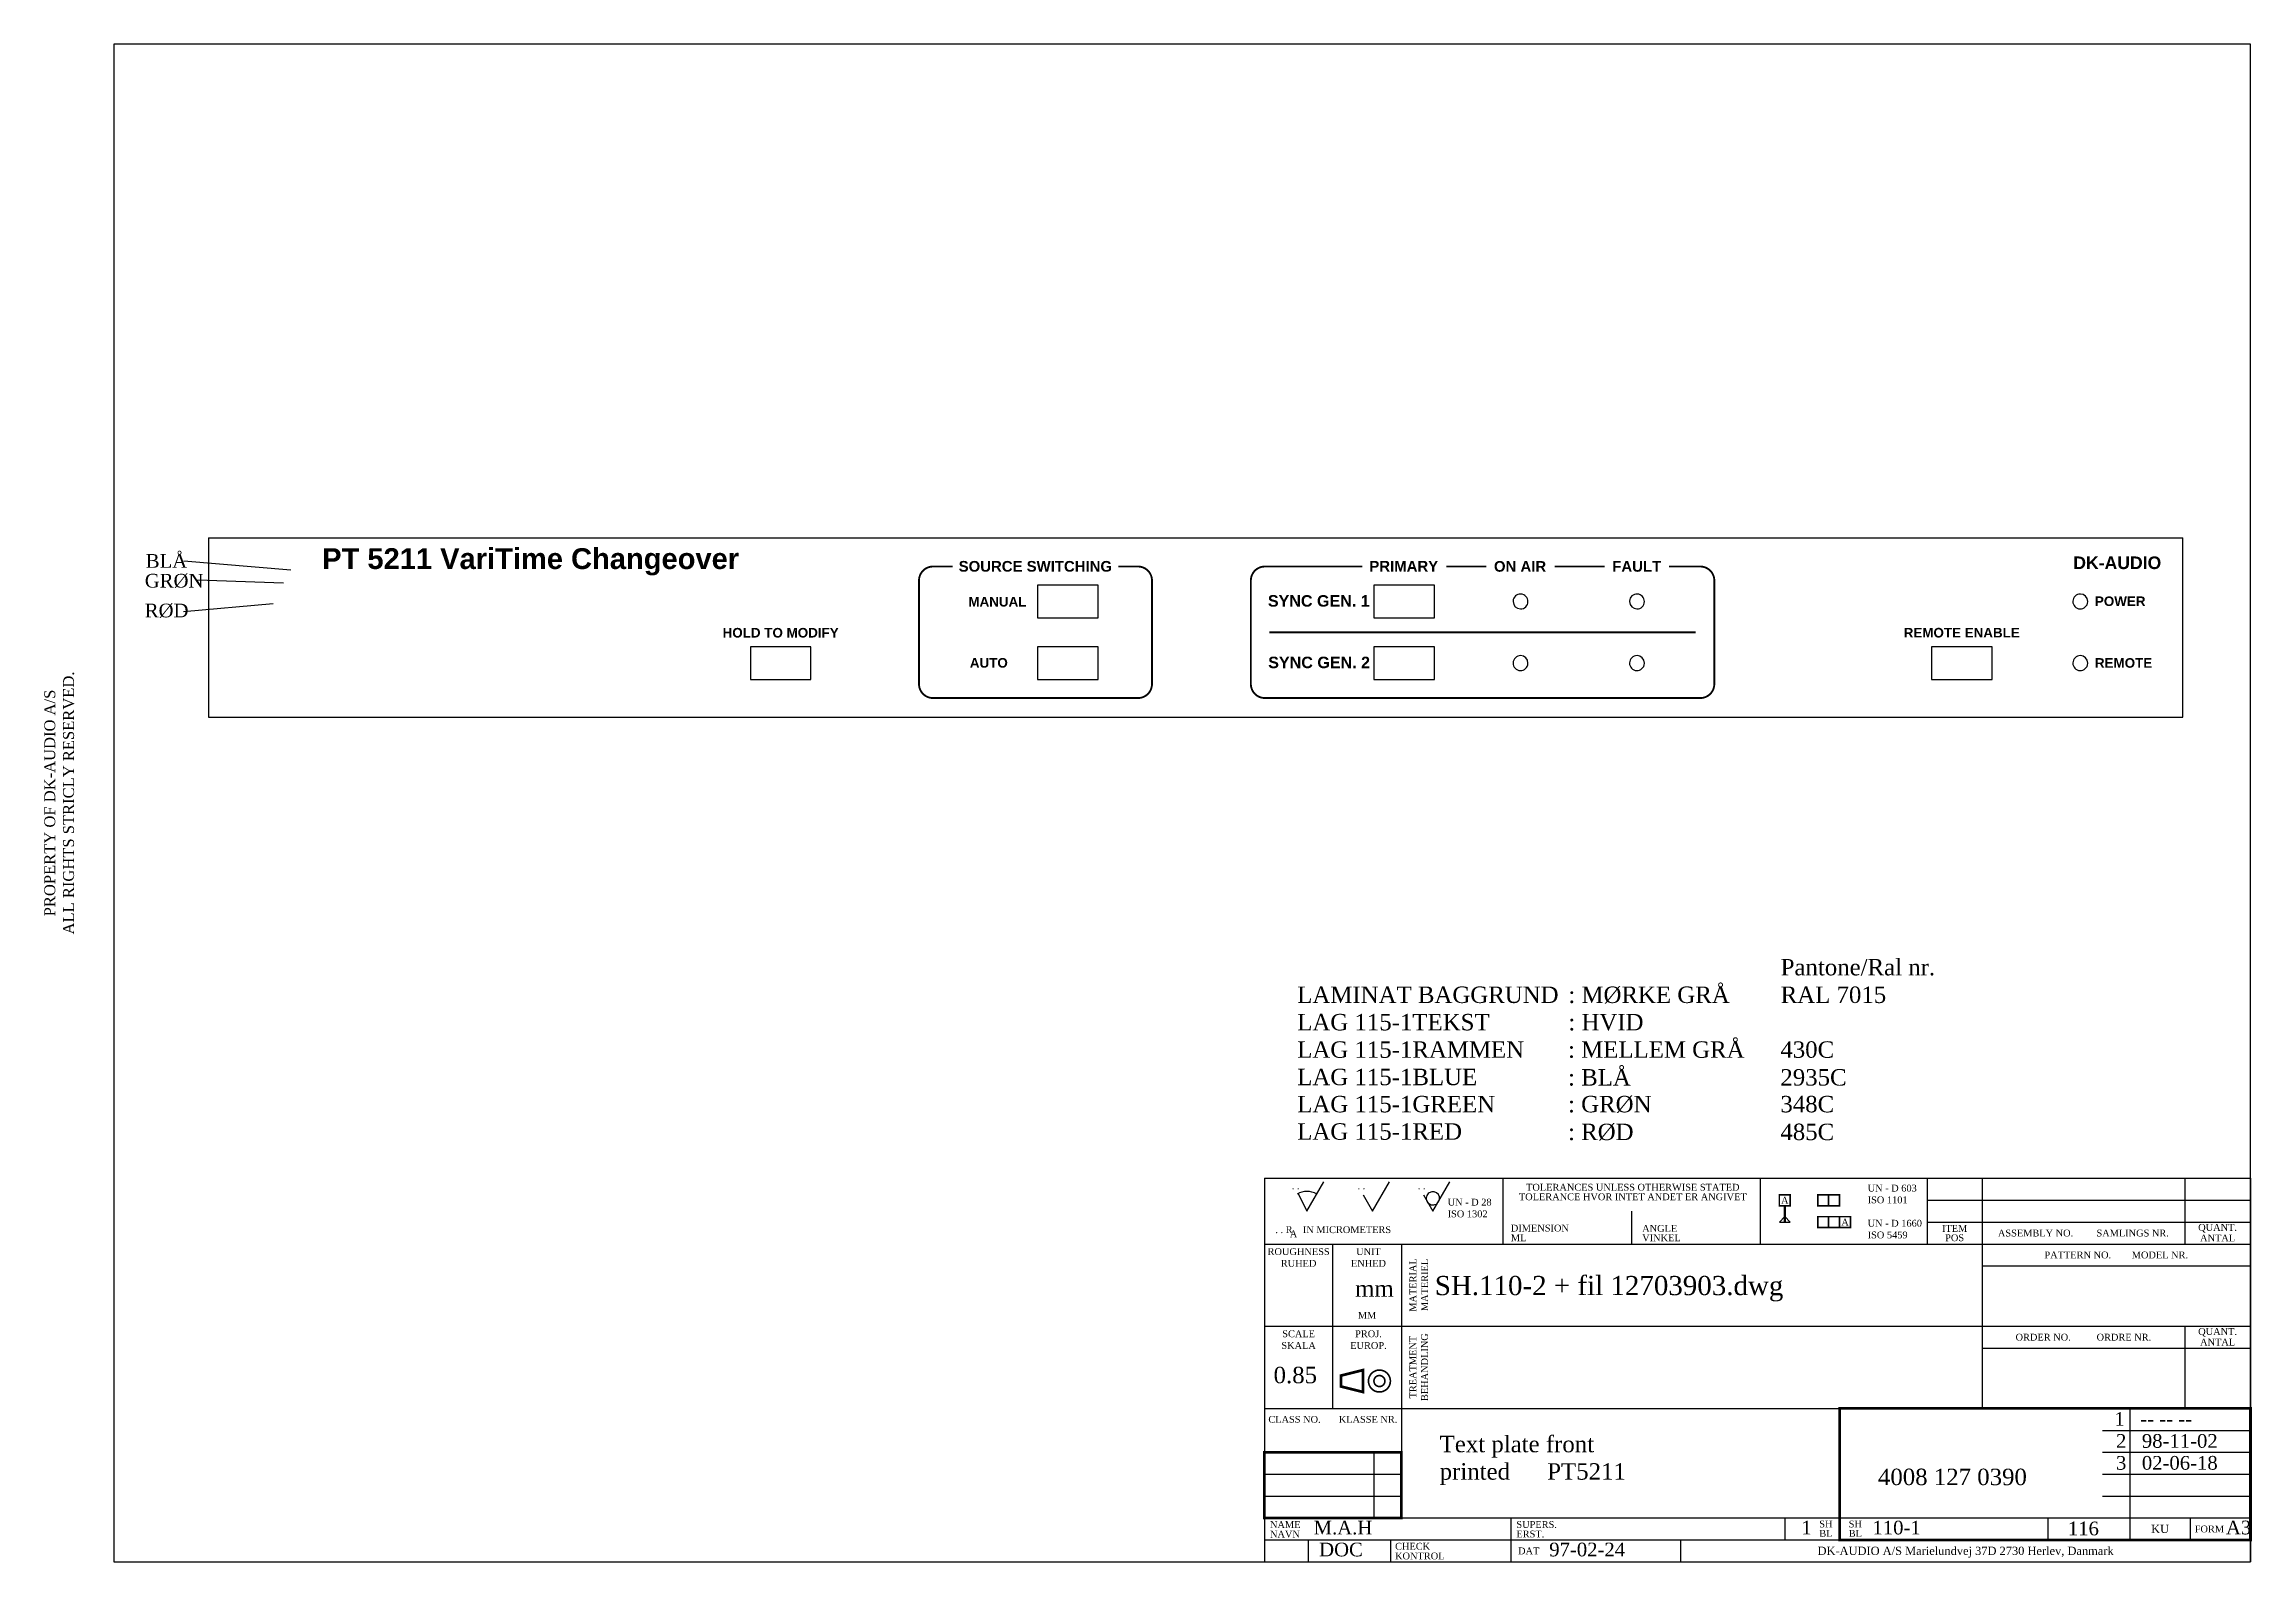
# Model space of a CAD drawing. Extents: x 7 to 410, y 10 to 287.
import ezdxf
from ezdxf.enums import TextEntityAlignment as Align

# ---------------------------------------------------------------- set-up
doc = ezdxf.new("R2010")
doc.units = 0
doc.header["$MEASUREMENT"] = 0
doc.linetypes.add('CENTER', pattern=[2, 1.25, -0.25, 0.25, -0.25])
for name, color, linetype in [('110-1', 10, 'CONTINUOUS'), ('110-1MEK', 3, 'CONTINUOUS'), ('115-1TEKST', 7, 'CONTINUOUS')]:
    doc.layers.add(name, color=color, linetype=linetype)
doc.styles.add('DK-Audio', font='')
doc.styles.get("Standard").update_dxf_attribs({"font": 'TIMES.TTF'})
doc.styles.add('TXT', font='TIMES.TTF')
doc.styles.add('UV', font='TIMES.TTF')
doc.styles.get('DK-Audio').set_extended_font_data('Arial', bold=True)

msp = doc.modelspace()

# ---------------------------------------------------------------- linework, layer by layer
at = {"layer": '110-1'}
for p, q in [((410, 287), (20, 287)), ((20, 287), (20, 10)), ((410, 10), (410, 287)), ((32.74929020616528, 192.7046713228594), (52.27956822626626, 191.065676303779)), ((35.30095806645689, 189.2445704683223), (50.97548604840367, 188.6982391833466)), ((32.71881739343723, 183.4817938985065), (49.03929099122615, 184.9325908195915)), ((255, 67), (255, 50)), ((275, 18), (275, 14)), ((253, 14), (253, 10)), ((20, 10), (410, 10))]:
    msp.add_line(p, q, dxfattribs=at)
for points in [[(230, 80), (410, 80)], [(230, 80), (230, 10)], [(236.1519237886467, 77.23205080756888), (237.75, 74), (240.8685888495279, 79.36650848224347)], [(248.0374851427604, 76.9698057258089), (249.75, 74), (252.8685888495279, 79.36650848224347)], [(259.0374851427604, 76.9698057258089), (260.75, 74), (263.8685888495279, 79.36650848224347)], [(273.5, 80), (273.5, 68)], [(320.5, 80), (320.5, 68)], [(351, 80), (351, 68)], [(361, 80), (361, 38)], [(398, 80), (398, 68)], [(410, 80), (410, 10)], [(297, 74), (297, 68)], [(351, 76), (410, 76)], [(351, 72), (410, 72)], [(230, 68), (410, 68)], [(242.5, 38), (242.5, 68)], [(255, 68), (255, 18)], [(361.0905294119907, 64.00669696654226), (410.0905294119907, 64.00669696654226)], [(230, 53), (410, 53)], [(398, 53), (398, 38)], [(361, 49), (410, 49)], [(230, 38), (410, 38)], [(388, 38), (388, 14)], [(383, 34), (410, 34)], [(250, 30), (250, 18)], [(383, 30), (410, 30)], [(230, 26), (255, 26)], [(383, 26), (410, 26)], [(230, 22), (255, 22)], [(383, 22), (410, 22)], [(410, 18), (230, 18)], [(275, 18), (275, 10)], [(325, 18), (325, 14)], [(335, 18), (335, 14)], [(373, 18), (373, 14)], [(399, 18), (399, 14)], [(230, 14), (410, 14)], [(238, 14), (238, 10)], [(253, 14), (253, 10)], [(306, 10), (306, 14)], [(230, 10), (410, 10)]]:
    msp.add_lwpolyline(points, dxfattribs=at)
for points, const_width in [([(324, 77), (326, 77), (326, 75), (324, 75)], 0.3), ([(331, 75), (333, 75), (333, 77), (331, 77)], 0.3), ([(333, 75), (335, 75), (335, 77), (333, 77)], 0.3), ([(331, 71), (333, 71), (333, 73), (331, 73)], 0.3), ([(333, 71), (335, 71), (335, 73), (333, 73)], 0.3), ([(335, 73), (337, 73), (337, 71), (335, 71)], 0.3), ([(335, 14), (410, 14), (410, 38), (335, 38)], 0.5)]:
    msp.add_lwpolyline(points, close=True, dxfattribs=dict(at, const_width=const_width))
msp.add_lwpolyline([(324, 72), (326, 72), (325, 73)], close=True, dxfattribs=at)
for points, const_width in [([(325, 75), (325, 72)], 0.4), ([(244, 42), (248, 41), (248, 45), (244, 44), (244, 42)], 0.5), ([(230, 18), (255, 18), (255, 30), (230, 30), (230, 18)], 0.5)]:
    msp.add_lwpolyline(points, dxfattribs=dict(at, const_width=const_width))
at = {"layer": '110-1', "color": 13}
for points, const_width in [([(249, 43, 1), (253, 43, 1)], 0.2999999999999998), ([(250, 43, 1), (252, 43, 1)], 0.2999999999999999)]:
    msp.add_lwpolyline(points, format="xyb", close=True, dxfattribs=dict(at, const_width=const_width))
at = {"layer": '110-1', "color": 2, "linetype": 'CENTER', "const_width": 0.02}
for points in [[(251, 46), (251, 40)], [(243, 43), (254, 43)]]:
    msp.add_lwpolyline(points, dxfattribs=at)
at = {"layer": '110-1'}
for centre, radius, start, end in [((237.75, 74), 3.605551275464019, 59.8382447180721, 119.8382447180721), ((260.7603144101786, 76.35859236105458), 1.214781746034139, 306.4847730898729, 299.2476703006309)]:
    msp.add_arc(centre, radius, start, end, dxfattribs=at)
at = {"layer": '110-1MEK'}
for p, q in [((37.26844977473392, 196.8710292734499), (397.6684497747339, 196.8710292734499)), ((397.6684497747339, 164.1460292734499), (397.6684497747339, 196.8710292734499)), ((199.6564922337019, 188.2605292734499), (188.6064922337019, 188.2605292734499)), ((188.6064922337019, 188.2605292734499), (188.6064922337019, 182.3105292734499)), ((199.6564922337019, 182.3105292734499), (199.6564922337019, 188.2605292734499)), ((261.0377850838651, 188.2605292734499), (249.9877850838651, 188.2605292734499)), ((249.9877850838651, 188.2605292734499), (249.9877850838651, 182.3105292734499)), ((261.0377850838651, 182.3105292734499), (261.0377850838651, 188.2605292734499)), ((188.6064922337019, 182.3105292734499), (199.6564922337019, 182.3105292734499)), ((249.9877850838651, 182.3105292734499), (261.0377850838651, 182.3105292734499)), ((147.2334674467764, 177.0065292734499), (136.1834674467764, 177.0065292734499)), ((136.1834674467764, 177.0065292734499), (136.1834674467764, 171.0565292734499)), ((147.2334674467764, 171.0565292734499), (147.2334674467764, 177.0065292734499)), ((199.6564922337019, 177.0065292734499), (188.6064922337019, 177.0065292734499)), ((188.6064922337019, 177.0065292734499), (188.6064922337019, 171.0565292734499)), ((199.6564922337019, 171.0565292734499), (199.6564922337019, 177.0065292734499)), ((261.0377850838651, 177.0065292734499), (249.9877850838651, 177.0065292734499)), ((249.9877850838651, 177.0065292734499), (249.9877850838651, 171.0565292734499)), ((261.0377850838651, 171.0565292734499), (261.0377850838651, 177.0065292734499)), ((351.7770599279696, 177.0065292734499), (351.7770599279696, 171.0565292734499)), ((362.8270599279696, 177.0065292734499), (351.7770599279696, 177.0065292734499)), ((362.8270599279696, 171.0565292734499), (362.8270599279696, 177.0065292734499)), ((136.1834674467764, 171.0565292734499), (147.2334674467764, 171.0565292734499)), ((188.6064922337019, 171.0565292734499), (199.6564922337019, 171.0565292734499)), ((249.9877850838651, 171.0565292734499), (261.0377850838651, 171.0565292734499)), ((351.7770599279696, 171.0565292734499), (362.8270599279696, 171.0565292734499)), ((37.26844977473397, 164.1460292734499), (397.6684497747339, 164.1460292734499))]:
    msp.add_line(p, q, dxfattribs=at)
at = {"layer": '110-1MEK', "color": 3, "linetype": 'Continuous'}
msp.add_line((37.26844977473392, 196.8710292734499), (37.26844977473392, 164.1460292734499), dxfattribs=at)
at = {"layer": '110-1MEK'}
for centre, start, end in [((276.7602474143173, 185.2855292734499), 180.5060194218778, 177.0371143407239), ((298.0102474143173, 185.2855292734499), 180.5060194218778, 177.0371143407239), ((378.9344497747338, 185.2855292734499), 0.506019421877783, 357.0371143407238), ((276.7602474143173, 174.0315292734499), 0.506019421877783, 357.0371143407238), ((298.0102474143173, 174.0315292734499), 0.506019421877783, 357.0371143407238), ((378.9344497747338, 174.0315292734499), 0.506019421877783, 357.0371143407238)]:
    msp.add_arc(centre, 1.36, start, end, dxfattribs=at)
at = {"layer": '115-1TEKST', "const_width": 0.34}
for points in [[(166.9566278475518, 189.1105292734499), (166.9566278475519, 170.2065292734499, 0.4142135623730948), (169.5066278475519, 167.6565292734499), (206.9326594404602, 167.6565292734499, 0.4142135623730951), (209.4826594404602, 170.2065292734499), (209.4826594404602, 189.1105292734499, 0.4142135623730951), (206.9326594404602, 191.66052927345), (203.3372308490508, 191.66052927345, 0.4238445129098389)], [(173.1171811493685, 191.6605292734499), (169.5066278475518, 191.6605292734499, 0.4142135623730953), (166.9566278475518, 189.1105292734499)], [(227.5325204272324, 189.1105292734499), (227.5325204272325, 170.2065292734499, 0.4142135623730948), (230.0825204272325, 167.6565292734499), (309.5778513484142, 167.6565292734499, 0.4142135623730951), (312.1278513484142, 170.2065292734499), (312.1278513484142, 189.1105292734499, 0.4142135623730951), (309.5778513484142, 191.66052927345), (303.8778043193745, 191.66052927345, 0.4161034678203243)], [(247.8742124544338, 191.66052927345), (230.0825204272324, 191.66052927345, 0.4142135623730951), (227.5325204272324, 189.1105292734499)], [(270.5003131579472, 191.66052927345), (263.2093721466088, 191.6605292734499, 0.4142135623730951)], [(292.1449206920269, 191.66052927345), (283.0189516147664, 191.66052927345, 0.4142135623730951)]]:
    msp.add_lwpolyline(points, format="xyb", dxfattribs=at)
msp.add_lwpolyline([(230.9325204272325, 179.65852927345), (308.7278513484142, 179.6585292734499)], dxfattribs=at)

# ---------------------------------------------------------------- texts
at = {"layer": '110-1'}
for s, height, style, p in [('BLÅ', 2.5, 'UV', (25.81767354669796, 191.4324984139798)), ('GRØN', 2.5, 'UV', (25.63541139036953, 187.8227978069948)), ('RØD', 2.5, 'UV', (25.63541139036953, 182.3862396663939)), ('Pantone/Ral nr.', 3, 'UV', (324.2471113563763, 117.036610685325)), ('LAMINAT BAGGRUND', 3, 'UV', (236, 112)), (': MØRKE GRÅ', 3, 'UV', (285.4892704490437, 112)), ('RAL 7015', 3, 'UV', (324.2471113563763, 112)), ('LAG 115-1TEKST', 3, 'UV', (236, 107)), (': HVID', 3, 'UV', (285.4892704490437, 107)), ('LAG 115-1RAMMEN', 3, 'UV', (236, 102)), (': MELLEM GRÅ', 3, 'UV', (285.4324003701647, 102)), ('430C', 3, 'UV', (324.1902412774973, 102)), ('LAG 115-1BLUE', 3, 'UV', (236, 97)), (': BLÅ', 3, 'UV', (285.4324003701647, 96.92766232799853)), ('2935C', 3, 'UV', (324.1902412774973, 96.92766232799853)), ('LAG 115-1GREEN', 3, 'UV', (236, 92.04318833468577)), (': GRØN', 3, 'UV', (285.4324003701647, 92.04318833468577)), ('348C', 3, 'UV', (324.1902412774973, 92.04318833468577)), ('LAG 115-1RED', 3, 'UV', (236, 87.04318833468577)), (': RØD', 3, 'UV', (285.4324003701647, 86.97085066268428)), ('485C', 3, 'UV', (324.1902412774973, 86.97085066268428)), ('. .', 1.25, 'UV', (235, 78)), ('. .', 1.25, 'UV', (247, 78)), ('. .', 1.25, 'UV', (258, 78)), ('UN - D 603', 1.25, 'UV', (340.1222111527001, 77.58373823547444)), ('ISO 1101', 1.25, 'UV', (340.1222111527001, 75.4479114638209)), ('UN - D 28', 1.25, 'UV', (263.4515377956598, 75.02407734614562)), ('ISO 1302 ', 1.25, 'UV', (263.4515377956598, 72.88825057449208)), ('. . R    IN MICROMETERS', 1.25, 'UV', (232, 70)), ('A', 1.25, 'UV', (234.6336749910042, 69.24320691858551)), ('DIMENSION', 1.25, 'UV', (274.9937374510446, 70.28801997642456)), ('ML', 1.25, 'UV', (274.9937374510446, 68.52234765310455)), ('ANGLE', 1.25, 'UV', (298.9650649737952, 70.2320191277991)), ('VINKEL', 1.25, 'UV', (298.9650649737952, 68.52335771047628)), ('UN - D 1660', 1.25, 'UV', (340.1222111527001, 71.17625792051382)), ('ISO 5459', 1.25, 'UV', (340.1222111527001, 69.04043114886028)), ('SH.110-2 + fil 12703903.dwg', 3.5, 'TXT', (261.1093089669063, 58.68200790593902)), ('NAME', 1.249999999999999, 'UV', (231.02805420544, 16.17553048701874)), ('SUPERS.', 1.25, 'UV', (276, 16.19153286067387)), ('NAVN', 1.249999999999999, 'UV', (231.02805420544, 14.43706300589521)), ('CHECK', 1.25, 'UV', (253.856761589515, 12.22404764596113)), ('ERST.', 1.25, 'UV', (276, 14.46198679032727)), ('KONTROL', 1.25, 'UV', (253.856761589515, 10.44573543866218))]:
    msp.add_text(s, height=height, dxfattribs=dict(at, style=style)).set_placement(p)
for s, p in [('ALL RIGHTS STRICLY RESERVED.', (12.71428571428571, 148.5)), ('PROPERTY OF DK-AUDIO A/S', (9.285714285714292, 148.5))]:
    msp.add_text(s, height=2, rotation=90, dxfattribs=at).set_placement(p, align=Align.CENTER)
at = {"layer": '110-1', "style": 'UV'}
for s, height, p in [('TOLERANCE HVOR INTET ANDET ER ANGIVET', 1.250000000000001, (297.25, 76.00024422185551)), ('TOLERANCES UNLESS OTHERWISE STATED', 1.250000000000001, (297.25, 77.74975577814448)), ('ROUGHNESS', 1.25, (236.25, 66)), ('RUHED', 1.25, (236.25, 63.86417322834646)), ('ENHED', 1.25, (249, 63.86417322834646)), ('UNIT', 1.25, (249, 66)), ('MM', 1.25, (248.75, 54.3740157480315)), ('SKALA', 1.25, (236.25, 48.86417322834646)), ('SCALE', 1.25, (236.25, 51)), ('EUROP.', 1.25, (249, 48.86417322834646)), ('PROJ.', 1.25, (249, 51))]:
    msp.add_text(s, height=height, dxfattribs=at).set_placement(p, align=Align.CENTER)
for s, height, p in [('A', 1.25, (325, 76)), ('A', 1.25, (336, 72)), ('ITEM', 1.25, (356, 70.85433070866141)), ('POS', 1.25, (356, 69.14566929133858)), ('ASSEMBLY NO.         SAMLINGS NR.', 1.25, (379.5, 70)), ('QUANT.', 1.25, (404, 70.89046010127923)), ('ANTAL', 1.25, (404, 69.11446115856329)), ('PATTERN NO.        MODEL NR.', 1.25, (385.5, 66.00492125984252)), ('QUANT.', 1.249999999999999, (404, 51.89426435991213)), ('ORDER NO.          ORDRE NR.', 1.25, (379.5, 51)), ('ANTAL', 1.249999999999999, (404, 50.11065689993039)), ('CLASS NO.       KLASSE NR.', 1.25, (242.5, 36)), ('SH', 1.249999999999999, (332.4953008879645, 16.90498524823715)), ('SH', 1.249999999999999, (337.8685305792917, 16.90498524823715)), ('KU', 1.5, (393.5, 16)), ('FORM', 1.25, (402.5, 16)), ('DAT', 1.25, (278.2508281866458, 12)), ('BL', 1.249999999999999, (332.4953008879645, 15.18873869770814)), ('BL', 1.249999999999999, (337.8685305792917, 15.18873869770814))]:
    msp.add_text(s, height=height, dxfattribs=at).set_placement(p, align=Align.MIDDLE)
for s, p in [('MATERIAL', (257.1054586197872, 60.53414778724726)), ('MATERIEL', (259.2412853914407, 60.53414778724726)), ('TREATMENT', (257.1054586197872, 45.53414778724726)), ('BEHANDLING', (259.2412853914407, 45.53414778724726))]:
    msp.add_text(s, height=1.25, rotation=90, dxfattribs=at).set_placement(p, align=Align.MIDDLE)
at = {"layer": '110-1', "color": 14}
for s, height, p in [('mm', 3, (246.564045793674, 58.38905065563595)), ('0.85', 3, (231.6854279165733, 42.59735321362857)), ('1   -- -- --', 2.5, (385.1659741101236, 34.83837923969952)), ('Text plate front', 3, (262, 30)), ('2   98-11-02', 2.5, (385.4534844161223, 30.81657454382754)), ('3   02-06-18', 2.5, (385.4534844161223, 26.81657454382754)), ('printed      PT5211', 3, (262, 25)), ('4008 127 0390', 3, (342, 24)), ('M.A.H', 2.5, (239, 15)), ('1', 2.5, (328, 15)), ('110-1', 2.5, (341, 15)), ('116', 2.5, (376.6680236079614, 14.84382203354865)), ('DOC', 2.5, (240, 11)), ('97-02-24', 2.5, (282, 11))]:
    msp.add_text(s, height=height, dxfattribs=at).set_placement(p)
at = {"layer": '110-1', "color": 14, "style": 'TXT'}
msp.add_text('A3', height=2.5, dxfattribs=at).set_placement((405.5172989966748, 15.01942516083291))
at = {"layer": '110-1', "color": 10, "style": 'UV'}
msp.add_text('DK-AUDIO A/S Marielundvej 37D 2730 Herlev, Danmark', height=1.5, dxfattribs=at).set_placement((358, 11.81102362204724), align=Align.MIDDLE)
at = {"layer": '115-1TEKST', "style": 'DK-Audio'}
for s, height, p in [('PT 5211 VariTime Changeover', 3.8, (58.00728076377663, 191.2019599744392)), ('DK-AUDIO', 2.3, (377.6534313114664, 191.1973047543867)), ('SOURCE SWITCHING', 1.95, (174.196353985157, 190.7230132861267)), ('PRIMARY', 1.95, (249.1594114468828, 190.7392432574532)), ('ON AIR', 1.95, (271.9032163410222, 190.7104233253859)), ('FAULT', 1.95, (293.4996606617042, 190.7145594805679)), ('MANUAL', 1.75, (175.9732815501256, 184.3632133494703)), ('SYNC GEN. 1', 2.1, (230.6400119106622, 184.3388857602819)), ('POWER', 1.75, (381.6072179916603, 184.4530971625703)), ('HOLD TO MODIFY', 1.75, (131.1101598790124, 178.700899374317)), ('REMOTE ENABLE', 1.75, (346.6986310402103, 178.7084866177761)), ('AUTO', 1.75, (176.2365275718969, 173.2062617947246)), ('SYNC GEN. 2', 2.1, (230.7011319208848, 173.1056016053906)), ('REMOTE', 1.75, (381.6072179916603, 173.188593518819))]:
    msp.add_text(s, height=height, dxfattribs=at).set_placement(p)

doc.saveas('drawing.dxf')
